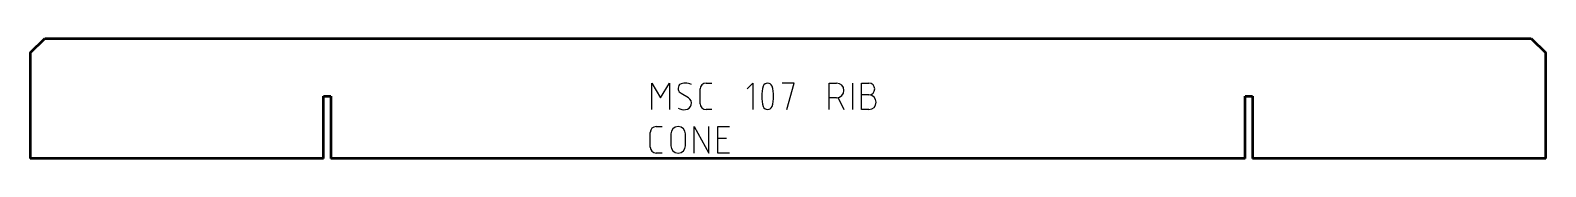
# Model space of a CAD drawing. Header units: millimetres. Extents: x 0 to 630, y 0 to 50.
import ezdxf

# ---------------------------------------------------------------- set-up
doc = ezdxf.new("R2010")
doc.units = ezdxf.units.MM
doc.layers.add('IV_MARK_SURFACE', color=2, linetype='Continuous', lineweight=25)
doc.layers.add('IV_OUTER_PROFILE', color=7, linetype='Continuous', lineweight=50)

msp = doc.modelspace()

# ---------------------------------------------------------------- linework, layer by layer
at = {"layer": 'IV_MARK_SURFACE'}
for p, q in [((258.35, 20.41), (258.35, 31.39)), ((258.35, 31.39), (262.01, 25.29)), ((262.01, 25.29), (265.67, 31.39)), ((265.67, 31.39), (265.67, 20.41)), ((273.6, 25.29), (270.55, 27.12)), ((278.48, 22.85), (278.48, 28.95)), ((280.92, 31.39), (283.36, 31.39)), ((298, 28.95), (300.44, 31.39)), ((300.44, 31.39), (300.44, 20.41)), ((317.52, 31.39), (312.64, 31.39)), ((314.47, 20.41), (317.52, 31.39)), ((332.16, 25.29), (332.16, 31.39)), ((332.16, 31.39), (335.21, 31.39)), ((335.21, 25.29), (332.16, 25.29)), ((332.16, 20.41), (332.16, 25.29)), ((335.82, 25.29), (338.26, 20.41)), ((341.92, 20.41), (341.92, 31.39)), ((345.58, 26.51), (345.58, 31.39)), ((345.58, 31.39), (348.63, 31.39)), ((345.58, 20.41), (345.58, 26.51)), ((348.63, 26.51), (345.58, 26.51)), ((283.36, 20.41), (280.92, 20.41)), ((348.63, 20.41), (345.58, 20.41)), ((260.18, 13.32), (262.62, 13.32)), ((276.04, 2.34), (276.04, 13.32)), ((276.04, 13.32), (282.14, 2.34)), ((282.14, 2.34), (282.14, 13.32)), ((285.8, 8.44), (285.8, 13.32)), ((285.8, 13.32), (290.68, 13.32)), ((257.74, 4.78), (257.74, 10.88)), ((266.28, 10.27), (266.28, 5.39)), ((272.38, 5.39), (272.38, 10.27)), ((285.8, 2.34), (285.8, 8.44)), ((285.8, 8.44), (289.46, 8.44)), ((262.62, 2.34), (260.18, 2.34)), ((290.68, 2.34), (285.8, 2.34))]:
    msp.add_line(p, q, dxfattribs=at)
for centre, radius, start, end in [((271.79, 29.21), 2.43, 139.62628, 239.29837), ((272.38, 26.24), 5.15, 61.71531, 118.28469), ((272.27, 23.03), 2.62, 272.36847, 59.55905), ((280.92, 28.95), 2.44, 90, 180), ((319.47, 25.9), 15.37, 163.86614, 196.13386), ((306.54, 29.41), 1.98, 22.4119, 157.5881), ((293.61, 25.9), 15.37, 343.86614, 16.13386), ((335.21, 28.34), 3.05, 270, 90), ((348.63, 28.95), 2.44, 270, 90), ((348.63, 23.46), 3.05, 270, 90), ((271.6, 24.44), 4.1, 236.41745, 280.96269), ((280.92, 22.85), 2.44, 180, 270), ((306.54, 22.41), 1.99, 203.03732, 336.96268), ((260.18, 10.88), 2.44, 90, 180), ((269.33, 10.27), 3.05, 0, 180), ((260.18, 4.78), 2.44, 180, 270), ((269.33, 5.39), 3.05, 180, 0)]:
    msp.add_arc(centre, radius, start, end, dxfattribs=at)
at = {"layer": 'IV_OUTER_PROFILE'}
for p, q in [((0, 44), (6, 50)), ((6, 50), (624, 50)), ((624, 50), (630, 44)), ((0, 44), (0, 0)), ((630, 0), (630, 44)), ((121.9, 0), (121.9, 26)), ((121.9, 26), (125, 26)), ((125, 26), (125, 0)), ((505, 0), (505, 26)), ((505, 26), (508.1, 26)), ((508.1, 26), (508.1, 0)), ((121.9, 0), (0, 0)), ((505, 0), (125, 0)), ((630, 0), (508.1, 0))]:
    msp.add_line(p, q, dxfattribs=at)

doc.saveas('drawing.dxf')
